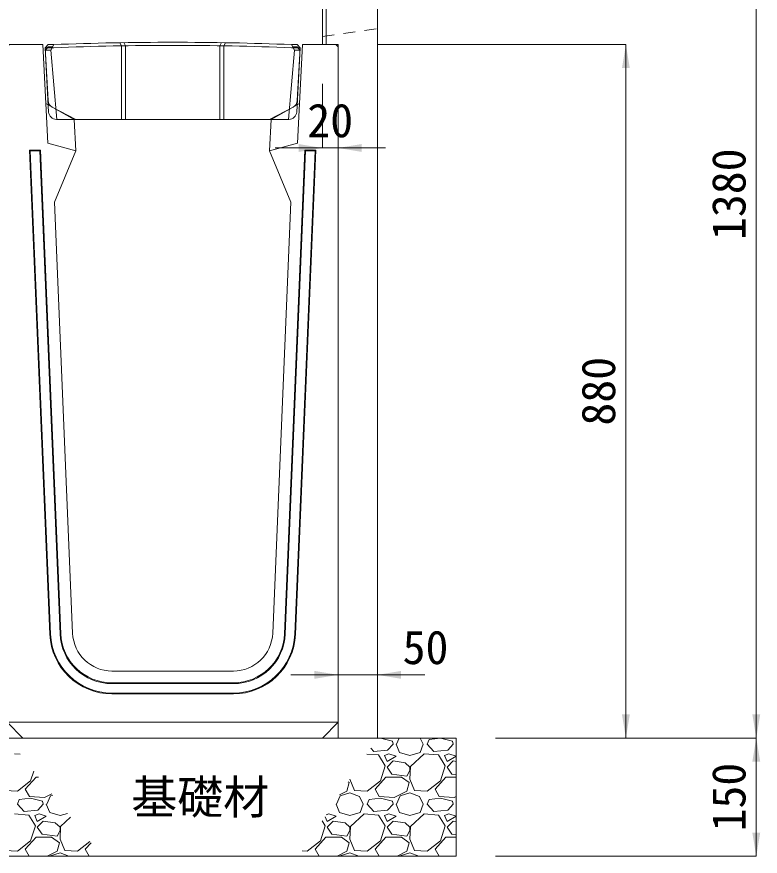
# Model space of a CAD drawing. Units: millimetres at full size. Extents: x 187207 to 255567, y 882048 to 905686.
# Drawn here: x 201561 to 202505, y 886340 to 887406 of the extents above; entities that cross this region are included whole.
import ezdxf
from ezdxf.enums import TextEntityAlignment as Align

# ---------------------------------------------------------------- set-up
doc = ezdxf.new("R2010")
doc.units = ezdxf.units.MM
doc.header["$LTSCALE"] = 20
doc.linetypes.add('DASHED', pattern=[7.5, 6, -1.5])
doc.linetypes.add('USER2', pattern=[1.35, 0.75, -0.6])
for name, color, linetype, lineweight in [('パネックス', 2, 'Continuous', 13), ('基礎材', 7, 'Continuous', 15), ('寸法線', 7, 'Continuous', 13), ('箱型U字側溝', 2, 'Continuous', 9), ('ﾊｯﾁﾝｸﾞ', 7, 'Continuous', 5)]:
    doc.layers.add(name, color=color, linetype=linetype, lineweight=lineweight)
doc.styles.add('ＭＳ ゴシック', font='')
doc.styles.get('ＭＳ ゴシック').set_extended_font_data('MS Gothic')

# ---------------------------------------------------------------- blocks, each defined once
blk = doc.blocks.new('filled_arrow')
at = {"color": 0, "linetype": 'Continuous', "lineweight": -2}
blk.add_solid([(7.5, 1.25), (0, 0), (7.5, -1.25)], dxfattribs=at)

msp = doc.modelspace()

# ---------------------------------------------------------------- linework, layer by layer
at = {"layer": 'パネックス'}
for p, q in [((201949.37, 887370.37), (201949.37, 887865.37)), ((202019.37, 887870.37), (202019.37, 886490.37)), ((201969.37, 887370.37), (201949.37, 887370.37)), ((201969.37, 886490.37), (201969.37, 887370.37)), ((202019.37, 886490.37), (201969.37, 886490.37))]:
    msp.add_line(p, q, dxfattribs=at)
at = {"layer": 'パネックス', "lineweight": 5}
msp.add_line((201954.37, 887870.37), (201954.37, 887370.37), dxfattribs=at)
at = {"layer": 'パネックス', "linetype": 'USER2', "lineweight": 9}
msp.add_line((201949.37, 887380.37), (202019.37, 887390.37), dxfattribs=at)
at = {"layer": '基礎材'}
for p, q in [((201469.37, 886490.37), (202119.37, 886490.37)), ((202119.37, 886490.37), (202119.37, 886340.37)), ((201469.37, 886340.37), (202119.37, 886340.37))]:
    msp.add_line(p, q, dxfattribs=at)
at = {"layer": '寸法線'}
for p, q in [((202500.22, 886490.37), (202500.22, 887870.37)), ((202019.37, 887370.37), (202334.7, 887370.37)), ((202334.7, 887370.37), (202334.7, 886490.37)), ((201949.37, 887320.37), (201949.37, 887239.07)), ((201969.37, 887320.37), (201969.37, 887239.07)), ((202029.37, 887239.07), (201889.37, 887239.07)), ((201909.37, 886570.48), (202079.37, 886570.48)), ((201969.37, 886515.37), (201969.37, 886570.48)), ((202019.37, 886515.37), (202019.37, 886570.48)), ((202169.19, 886490.37), (202500.22, 886490.37)), ((202169.19, 886490.37), (202334.7, 886490.37)), ((202169.19, 886490.37), (202500.22, 886490.37)), ((202500.22, 886340.37), (202500.22, 886490.37)), ((202169.37, 886340.37), (202500.22, 886340.37))]:
    msp.add_line(p, q, dxfattribs=at)
at = {"layer": '箱型U字側溝'}
for p, q in [((201597.58, 887366.23), (201608.44, 887366.23)), ((201910.28, 887366.23), (201921.15, 887366.23)), ((201578.62, 887235.37), (201577.57, 887236.37)), ((201590.63, 887235.37), (201591.59, 887236.37)), ((201591.59, 887236.37), (201617.37, 886622.64)), ((201928.12, 887235.37), (201902.37, 886622.6)), ((201928.12, 887235.37), (201927.16, 887236.37)), ((201940.13, 887235.37), (201941.17, 887236.37)), ((201682.32, 886560.37), (201836.43, 886560.37)), ((201836.43, 886559.37), (201682.32, 886559.37)), ((201682.32, 886547.37), (201836.43, 886547.37)), ((201836.43, 886546.37), (201682.32, 886546.37)), ((201549.37, 886510.37), (201969.37, 886510.37))]:
    msp.add_line(p, q, dxfattribs=at)
at = {"layer": '箱型U字側溝', "lineweight": 18}
msp.add_line((201611.91, 887275.23), (201906.81, 887275.23), dxfattribs=at)
at = {"layer": '箱型U字側溝', "lineweight": 13}
msp.add_line((201836.43, 886575.37), (201682.32, 886575.37), dxfattribs=at)
at = {"layer": '箱型U字側溝'}
for points in [[(201692.3, 887372.64), (201694.36, 887368.67), (201694.36, 887275.23)], [(201699.36, 887275.23), (201699.36, 887368.75), (201697.3, 887372.72)], [(201819.36, 887275.23), (201819.36, 887368.75), (201821.42, 887372.72)], [(201824.36, 887275.23), (201824.36, 887368.67), (201826.42, 887372.64)], [(201603.39, 886622.05), (201577.57, 887236.37), (201591.59, 887236.37)], [(201616.38, 886622.6), (201590.63, 887235.37), (201578.62, 887235.37), (201604.39, 886622.1)], [(201901.37, 886622.64), (201927.16, 887236.37), (201941.17, 887236.37), (201915.36, 886622.05)], [(201914.36, 886622.1), (201940.13, 887235.37), (201928.12, 887235.37)]]:
    msp.add_lwpolyline(points, dxfattribs=at)
at = {"layer": '箱型U字側溝', "lineweight": 13}
msp.add_lwpolyline([(201632.36, 886623.27), (201609.37, 887170.37), (201636.37, 887235.37), (201634.37, 887275.37), (201598.37, 887295.37), (201594.37, 887370.37), (201552.37, 887370.37), (201549.37, 887367.37), (201549.37, 886510.37), (201569.37, 886490.37), (201949.37, 886490.37), (201969.37, 886510.37), (201969.37, 887367.37), (201966.37, 887370.37), (201924.37, 887370.37), (201920.37, 887295.37), (201884.37, 887275.37), (201882.37, 887235.37), (201909.37, 887170.37), (201886.39, 886623.27)], dxfattribs=at)
at = {"layer": '箱型U字側溝', "lineweight": 18}
for points in [[(201601.15, 887299.19), (201597.58, 887366.23), (201601.36, 887370.23)], [(201608.36, 887370.23), (201601.36, 887370.23), (201597.58, 887366.23), (201601.92, 887284.69)], [(201916.8, 887284.69), (201921.15, 887366.23), (201917.36, 887370.23), (201910.36, 887370.23)], [(201917.36, 887370.23), (201921.15, 887366.23), (201917.57, 887299.19)], [(201912.24, 887290.87), (201882.46, 887275.23), (201636.27, 887275.23), (201606.49, 887290.87)]]:
    msp.add_lwpolyline(points, dxfattribs=at)
at = {"layer": '箱型U字側溝', "color": 5}
for points in [[(201601.36, 887367.32), (201606.74, 887367.23), (201604.58, 887363.23), (201597.73, 887363.34)], [(201917.36, 887367.32), (201911.98, 887367.23), (201914.15, 887363.23), (201920.99, 887363.34)]]:
    msp.add_lwpolyline(points, close=True, dxfattribs=at)
at = {"layer": '箱型U字側溝', "color": 5, "linetype": 'DASHED'}
for points in [[(201612.43, 887275.23), (201604.58, 887363.23), (201608.36, 887370.23)], [(201906.3, 887275.23), (201914.15, 887363.23), (201910.36, 887370.23)]]:
    msp.add_lwpolyline(points, dxfattribs=at)
at = {"layer": '箱型U字側溝', "linetype": 'DASHED', "lineweight": 13}
for points in [[(201636.37, 887235.37), (201601.04, 887245.37), (201598.37, 887295.37)], [(201882.37, 887235.37), (201917.71, 887245.37), (201920.37, 887295.37)]]:
    msp.add_lwpolyline(points, dxfattribs=at)
at = {"layer": '箱型U字側溝', "lineweight": 18}
for centre, radius, start, end in [((201759.36, 883571.56), 3801.67, 87.72365, 92.27635), ((201611.14, 887299.72), 10, 183.05288, 242.29297), ((201907.59, 887299.72), 10, 297.70703, 356.94712), ((201611.91, 887285.23), 10, 183.05288, 270), ((201906.81, 887285.23), 10, 270, 356.94712)]:
    msp.add_arc(centre, radius, start, end, dxfattribs=at)
at = {"layer": '箱型U字側溝'}
for centre, radius, start, end in [((201759.36, 883571.56), 3797.67, 87.72245, 92.27755), ((201682.32, 886625.37), 79, 182.40597, 270), ((201682.32, 886625.37), 78, 182.40597, 270), ((201682.32, 886625.37), 66, 182.40597, 270), ((201682.32, 886625.37), 65, 182.40597, 270), ((201836.43, 886625.37), 65, 270, 357.59403), ((201836.43, 886625.37), 66, 270, 357.59403), ((201836.43, 886625.37), 78, 270, 357.59403), ((201836.43, 886625.37), 79, 270, 357.59403)]:
    msp.add_arc(centre, radius, start, end, dxfattribs=at)
at = {"layer": '箱型U字側溝', "lineweight": 13}
for centre, start, end in [((201682.32, 886625.37), 182.40597, 270), ((201836.43, 886625.37), 270, 357.59403)]:
    msp.add_arc(centre, 50, start, end, dxfattribs=at)
at = {"layer": 'ﾊｯﾁﾝｸﾞ'}
for p, q in [((202023.11, 886490.14), (202018.93, 886489.7)), ((202038.35, 886486.33), (202023.11, 886490.14)), ((202043.69, 886482.52), (202047.05, 886490.37)), ((202073.59, 886490.37), (202077.21, 886482.52)), ((202082.55, 886482.52), (202084.83, 886488.62)), ((202099.31, 886490.14), (202084.83, 886488.62)), ((202114.55, 886486.33), (202099.31, 886490.14)), ((202014.73, 886473.38), (202010.86, 886477.6)), ((202039.11, 886482.52), (202032.26, 886474.9)), ((202039.11, 886482.52), (202038.35, 886486.33)), ((202042.92, 886482.52), (202047.5, 886471.85)), ((202073.4, 886471.85), (202077.21, 886482.52)), ((202090.93, 886473.38), (202082.55, 886482.52)), ((202115.31, 886482.52), (202108.46, 886474.9)), ((202115.31, 886482.52), (202114.55, 886486.33)), ((202119.12, 886482.52), (202119.37, 886481.94)), ((201565.9, 886469.71), (201558.5, 886470.33)), ((202020.83, 886468.81), (202005.83, 886470.06)), ((202032.26, 886474.9), (202014.73, 886473.38)), ((202029.21, 886455.09), (202020.83, 886468.81)), ((202033.78, 886470.33), (202028.45, 886468.04)), ((202028.45, 886468.04), (202031.49, 886460.42)), ((202031.49, 886460.42), (202042.92, 886467.28)), ((202042.92, 886467.28), (202033.78, 886470.33)), ((202047.5, 886471.85), (202060.45, 886468.04)), ((202060.45, 886468.04), (202073.4, 886471.85)), ((202078.74, 886470.33), (202061.21, 886454.33)), ((202097.03, 886468.81), (202078.74, 886470.33)), ((202108.46, 886474.9), (202090.93, 886473.38)), ((202105.41, 886455.09), (202097.03, 886468.81)), ((202109.98, 886470.33), (202104.65, 886468.04)), ((202104.65, 886468.04), (202107.69, 886460.42)), ((202107.69, 886460.42), (202119.12, 886467.28)), ((202119.12, 886467.28), (202109.98, 886470.33)), ((202039.11, 886461.19), (202031.49, 886453.57)), ((202054.35, 886458.9), (202039.11, 886461.19)), ((202060.45, 886453.57), (202054.35, 886458.9)), ((202115.31, 886461.19), (202107.69, 886453.57)), ((202119.37, 886460.58), (202115.31, 886461.19)), ((201579.08, 886436.04), (201583.01, 886448.33)), ((202023.11, 886436.04), (202029.21, 886455.09)), ((202031.49, 886453.57), (202037.59, 886444.42)), ((202056.64, 886442.14), (202060.45, 886448.99)), ((202061.21, 886454.33), (202060.45, 886438.33)), ((202060.45, 886448.99), (202060.45, 886453.57)), ((202099.31, 886436.04), (202105.41, 886455.09)), ((202107.69, 886453.57), (202113.79, 886444.42)), ((201562.31, 886423.09), (201579.08, 886436.04)), ((201572.22, 886425.37), (201585.93, 886440.61)), ((201585.93, 886440.61), (201589.18, 886440.61)), ((201982.22, 886434.63), (201983.49, 886433.75)), ((201984.42, 886437.93), (201990.35, 886423.85)), ((202006.35, 886423.09), (202023.11, 886436.04)), ((202016.25, 886425.37), (202029.97, 886440.61)), ((202029.97, 886440.61), (202049.78, 886440.61)), ((202037.59, 886444.42), (202056.64, 886442.14)), ((202049.78, 886440.61), (202059.69, 886433.75)), ((202060.45, 886438.33), (202066.55, 886423.85)), ((202082.55, 886423.09), (202099.31, 886436.04)), ((202092.45, 886425.37), (202106.17, 886440.61)), ((202106.17, 886440.61), (202119.37, 886440.61)), ((202113.79, 886444.42), (202119.37, 886443.75)), ((201546.31, 886423.85), (201562.31, 886423.09)), ((201577.55, 886416.23), (201572.22, 886425.37)), ((201983.49, 886433.75), (201980.44, 886423.09)), ((201990.35, 886423.85), (202006.35, 886423.09)), ((202021.59, 886416.23), (202016.25, 886425.37)), ((202059.69, 886433.75), (202056.64, 886423.09)), ((202066.55, 886423.85), (202082.55, 886423.09)), ((202097.79, 886416.23), (202092.45, 886425.37)), ((201579.08, 886413.94), (201564.6, 886412.42)), ((201596.6, 886414.7), (201577.55, 886416.23)), ((201594.32, 886410.13), (201579.08, 886413.94)), ((201605.98, 886419.61), (201596.6, 886414.7)), ((201599.65, 886406.32), (201604.22, 886416.99)), ((201604.22, 886416.99), (201607.31, 886417.95)), ((201967.49, 886406.32), (201972.06, 886416.99)), ((201980.44, 886423.09), (201971.34, 886418.32)), ((201972.06, 886416.99), (201984.25, 886420.8)), ((201984.25, 886420.8), (201996.44, 886416.23)), ((201996.44, 886416.23), (202001.01, 886406.32)), ((202023.11, 886413.94), (202008.63, 886412.42)), ((202040.64, 886414.7), (202021.59, 886416.23)), ((202038.35, 886410.13), (202023.11, 886413.94)), ((202056.64, 886423.09), (202040.64, 886414.7)), ((202043.69, 886406.32), (202048.26, 886416.99)), ((202048.26, 886416.99), (202060.45, 886420.8)), ((202060.45, 886420.8), (202072.64, 886416.23)), ((202072.64, 886416.23), (202077.21, 886406.32)), ((202099.31, 886413.94), (202084.83, 886412.42)), ((202116.84, 886414.7), (202097.79, 886416.23)), ((202114.55, 886410.13), (202099.31, 886413.94)), ((202119.37, 886416.03), (202116.84, 886414.7)), ((201562.31, 886406.32), (201564.6, 886412.42)), ((201570.69, 886397.18), (201562.31, 886406.32)), ((201595.08, 886406.32), (201588.22, 886398.7)), ((201595.08, 886406.32), (201594.32, 886410.13)), ((201598.89, 886406.32), (201603.46, 886395.65)), ((201966.72, 886406.32), (201971.3, 886395.65)), ((201997.2, 886395.65), (202001.01, 886406.32)), ((202006.35, 886406.32), (202008.63, 886412.42)), ((202014.73, 886397.18), (202006.35, 886406.32)), ((202039.11, 886406.32), (202032.26, 886398.7)), ((202039.11, 886406.32), (202038.35, 886410.13)), ((202042.92, 886406.32), (202047.5, 886395.65)), ((202073.4, 886395.65), (202077.21, 886406.32)), ((202082.55, 886406.32), (202084.83, 886412.42)), ((202090.93, 886397.18), (202082.55, 886406.32)), ((202115.31, 886406.32), (202108.46, 886398.7)), ((202115.31, 886406.32), (202114.55, 886410.13)), ((202119.12, 886406.32), (202119.37, 886405.74)), ((201576.79, 886392.61), (201558.5, 886394.13)), ((201588.22, 886398.7), (201570.69, 886397.18)), ((201585.17, 886378.89), (201576.79, 886392.61)), ((201589.74, 886394.13), (201584.41, 886391.84)), ((201584.41, 886391.84), (201587.46, 886384.22)), ((201598.89, 886391.08), (201589.74, 886394.13)), ((201603.46, 886395.65), (201616.41, 886391.84)), ((201616.41, 886391.84), (201625.95, 886394.65)), ((201957.58, 886394.13), (201954.27, 886392.71)), ((201966.72, 886391.08), (201957.58, 886394.13)), ((201971.3, 886395.65), (201984.25, 886391.84)), ((201984.25, 886391.84), (201997.2, 886395.65)), ((202002.54, 886394.13), (201985.01, 886378.13)), ((202020.83, 886392.61), (202002.54, 886394.13)), ((202032.26, 886398.7), (202014.73, 886397.18)), ((202029.21, 886378.89), (202020.83, 886392.61)), ((202033.78, 886394.13), (202028.45, 886391.84)), ((202028.45, 886391.84), (202031.49, 886384.22)), ((202042.92, 886391.08), (202033.78, 886394.13)), ((202047.5, 886395.65), (202060.45, 886391.84)), ((202060.45, 886391.84), (202073.4, 886395.65)), ((202078.74, 886394.13), (202061.21, 886378.13)), ((202097.03, 886392.61), (202078.74, 886394.13)), ((202108.46, 886398.7), (202090.93, 886397.18)), ((202105.41, 886378.89), (202097.03, 886392.61)), ((202109.98, 886394.13), (202104.65, 886391.84)), ((202104.65, 886391.84), (202107.69, 886384.22)), ((202119.12, 886391.08), (202109.98, 886394.13)), ((201587.46, 886384.22), (201598.89, 886391.08)), ((201595.08, 886384.99), (201587.46, 886377.37)), ((201610.32, 886382.7), (201595.08, 886384.99)), ((201616.41, 886377.37), (201610.32, 886382.7)), ((201629.88, 886389.73), (201617.18, 886378.13)), ((201953.01, 886378.89), (201949.2, 886385.12)), ((201952.79, 886390.49), (201955.29, 886384.22)), ((201955.29, 886384.22), (201966.72, 886391.08)), ((201962.91, 886384.99), (201955.29, 886377.37)), ((201978.15, 886382.7), (201962.91, 886384.99)), ((201984.25, 886377.37), (201978.15, 886382.7)), ((202031.49, 886384.22), (202042.92, 886391.08)), ((202039.11, 886384.99), (202031.49, 886377.37)), ((202054.35, 886382.7), (202039.11, 886384.99)), ((202060.45, 886377.37), (202054.35, 886382.7)), ((202107.69, 886384.22), (202119.12, 886391.08)), ((202115.31, 886384.99), (202107.69, 886377.37)), ((202119.37, 886384.38), (202115.31, 886384.99)), ((201579.08, 886359.84), (201585.17, 886378.89)), ((201587.46, 886377.37), (201593.55, 886368.22)), ((201612.6, 886365.94), (201616.41, 886372.79)), ((201617.18, 886378.13), (201616.41, 886362.13)), ((201616.41, 886372.79), (201616.41, 886377.37)), ((201946.91, 886359.84), (201953.01, 886378.89)), ((201955.29, 886377.37), (201961.39, 886368.22)), ((201980.44, 886365.94), (201984.25, 886372.79)), ((201985.01, 886378.13), (201984.25, 886362.13)), ((201984.25, 886372.79), (201984.25, 886377.37)), ((202023.11, 886359.84), (202029.21, 886378.89)), ((202031.49, 886377.37), (202037.59, 886368.22)), ((202056.64, 886365.94), (202060.45, 886372.79)), ((202061.21, 886378.13), (202060.45, 886362.13)), ((202060.45, 886372.79), (202060.45, 886377.37)), ((202099.31, 886359.84), (202105.41, 886378.89)), ((202107.69, 886377.37), (202113.79, 886368.22)), ((201562.31, 886346.89), (201579.08, 886359.84)), ((201572.22, 886349.17), (201585.93, 886364.41)), ((201585.93, 886364.41), (201605.75, 886364.41)), ((201593.55, 886368.22), (201612.6, 886365.94)), ((201605.75, 886364.41), (201615.65, 886357.55)), ((201616.41, 886362.13), (201622.51, 886347.65)), ((201930.15, 886346.89), (201946.91, 886359.84)), ((201940.05, 886349.17), (201953.77, 886364.41)), ((201953.77, 886364.41), (201973.58, 886364.41)), ((201961.39, 886368.22), (201980.44, 886365.94)), ((201973.58, 886364.41), (201983.49, 886357.55)), ((201984.25, 886362.13), (201990.35, 886347.65)), ((202006.35, 886346.89), (202023.11, 886359.84)), ((202016.25, 886349.17), (202029.97, 886364.41)), ((202029.97, 886364.41), (202049.78, 886364.41)), ((202037.59, 886368.22), (202056.64, 886365.94)), ((202049.78, 886364.41), (202059.69, 886357.55)), ((202060.45, 886362.13), (202066.55, 886347.65)), ((202082.55, 886346.89), (202099.31, 886359.84)), ((202092.45, 886349.17), (202106.17, 886364.41)), ((202106.17, 886364.41), (202119.37, 886364.41)), ((202113.79, 886368.22), (202119.37, 886367.55)), ((201577.35, 886340.37), (201572.22, 886349.17)), ((201615.65, 886357.55), (201612.6, 886346.89)), ((201638.51, 886346.89), (201654.36, 886359.13)), ((201648.42, 886349.17), (201655.78, 886357.36)), ((201653.55, 886340.37), (201648.42, 886349.17)), ((201945.19, 886340.37), (201940.05, 886349.17)), ((201983.49, 886357.55), (201980.44, 886346.89)), ((202021.39, 886340.37), (202016.25, 886349.17)), ((202059.69, 886357.55), (202056.64, 886346.89)), ((202097.59, 886340.37), (202092.45, 886349.17)), ((201546.31, 886347.65), (201562.31, 886346.89)), ((201612.6, 886346.89), (201600.17, 886340.37)), ((201604.04, 886340.37), (201604.22, 886340.79)), ((201604.22, 886340.79), (201616.41, 886344.6)), ((201616.41, 886344.6), (201627.69, 886340.37)), ((201622.51, 886347.65), (201638.51, 886346.89)), ((201923.92, 886347.18), (201930.15, 886346.89)), ((201980.44, 886346.89), (201968, 886340.37)), ((201971.88, 886340.37), (201972.06, 886340.79)), ((201972.06, 886340.79), (201984.25, 886344.6)), ((201984.25, 886344.6), (201995.53, 886340.37)), ((201990.35, 886347.65), (202006.35, 886346.89)), ((202056.64, 886346.89), (202044.2, 886340.37)), ((202048.08, 886340.37), (202048.26, 886340.79)), ((202048.26, 886340.79), (202060.45, 886344.6)), ((202060.45, 886344.6), (202071.73, 886340.37)), ((202066.55, 886347.65), (202082.55, 886346.89))]:
    msp.add_line(p, q, dxfattribs=at)

# ---------------------------------------------------------------- block references
at = {"layer": '寸法線', "xscale": 4, "yscale": 4}
for p, rotation in [((202334.7, 887370.37), 270), ((201949.37, 887239.07), 180), ((201969.37, 886570.48), 180), ((202334.7, 886490.37), 90), ((202500.22, 886490.37), 90), ((202500.22, 886490.37), 270), ((202500.22, 886340.37), 90)]:
    msp.add_blockref('filled_arrow', p, dxfattribs=dict(at, rotation=rotation))
for p in [(201969.37, 887239.07), (202019.37, 886570.48)]:
    msp.add_blockref('filled_arrow', p, dxfattribs=at)

# ---------------------------------------------------------------- texts
at = {"layer": '寸法線', "style": 'ＭＳ ゴシック'}
for s, p in [('20', (201959.37, 887274.07)), ('50', (202080.32, 886605.48)), ('基礎材', (201794.37, 886415.37))]:
    msp.add_text(s, height=42.72, dxfattribs=at).set_placement(p, align=Align.MIDDLE_CENTER)
for s, p in [('1380', (202465.22, 887180.37)), ('880', (202299.7, 886930.37)), ('150', (202465.22, 886415.37))]:
    msp.add_text(s, height=42.72, rotation=90, dxfattribs=at).set_placement(p, align=Align.MIDDLE_CENTER)

doc.saveas('drawing.dxf')
